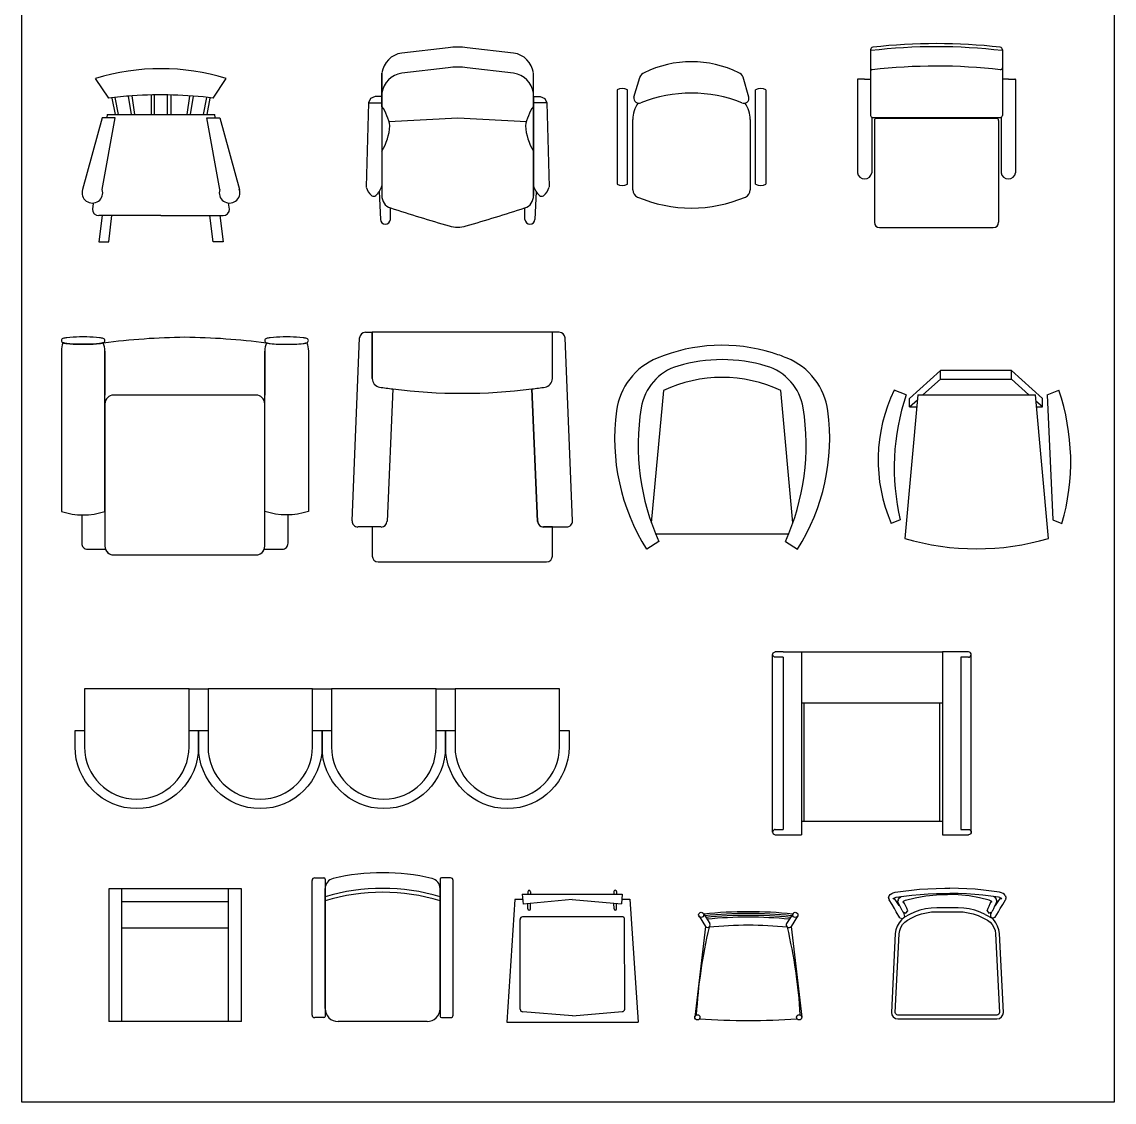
# Model space of a CAD drawing. Header units: millimetres. Extents: x -19825 to 39593, y -31971 to 32026.
# Drawn here: x 35412 to 39593, y 24156 to 28291 of the extents above; entities that cross this region are included whole.
import ezdxf

# ---------------------------------------------------------------- set-up
doc = ezdxf.new("R2010")
doc.units = ezdxf.units.MM
doc.layers.add('blocks', color=253, linetype='Continuous')
doc.styles.add('ATTR', font='romans.shx', dxfattribs={"width": 0.8, "height": 0.7})

# ---------------------------------------------------------------- blocks, each defined once
blk = doc.blocks.new('Chair 10')
at = {"linetype": 'Continuous', "lineweight": -2, "ltscale": 0.05}
for p, q in [((111221.9, 97649), (111221.4, 97645.9)), ((111221.4, 97645.9), (111221.4, 97615.9)), ((111223.4, 97651.7), (111221.9, 97649)), ((111225.6, 97654), (111223.4, 97651.7)), ((111228.4, 97655.4), (111225.6, 97654)), ((111231.4, 97655.9), (111228.4, 97655.4)), ((111231.4, 97655.9), (111912, 97655.9)), ((111234.5, 97655.4), (111231.4, 97655.9)), ((111237.3, 97654), (111234.5, 97655.4)), ((111239.5, 97651.7), (111237.3, 97654)), ((111241, 97649), (111239.5, 97651.7)), ((111241.4, 97645.9), (111241, 97649)), ((111241.4, 97645.9), (111241.4, 97615.9)), ((111901.4, 97645.9), (111901.9, 97649)), ((111901.4, 97615.9), (111901.4, 97645.9)), ((111901.9, 97649), (111903.4, 97651.7)), ((111903.4, 97651.7), (111905.6, 97654)), ((111905.6, 97654), (111908.4, 97655.4)), ((111908.4, 97655.4), (111911.4, 97655.9)), ((111911.4, 97655.9), (111914.5, 97655.4)), ((111914.5, 97655.4), (111917.3, 97654)), ((111917.3, 97654), (111919.5, 97651.7)), ((111919.5, 97651.7), (111921, 97649)), ((111921, 97649), (111921.4, 97645.9)), ((111921.4, 97615.9), (111921.4, 97645.9)), ((111221.4, 97615.9), (111221.4, 97545.9)), ((111901.4, 97615.9), (111241.4, 97615.9)), ((111921.4, 97615.9), (111921.4, 97005.9)), ((111921.4, 97545.9), (111221.4, 97545.9)), ((111272.3, 97005.9), (111272.3, 97545.9)), ((111725.4, 97005.9), (111725.4, 97545.9)), ((111725.4, 97535.9), (111272.3, 97535.9)), ((111921.4, 97005.9), (111221.4, 97005.9)), ((111221.4, 97005.9), (111221.4, 96935.9)), ((111272.3, 97015.9), (111725.4, 97015.9)), ((111921.4, 97005.9), (111911.4, 97005.9)), ((111921.4, 96935.9), (111921.4, 97005.9)), ((111221.4, 96935.9), (111221.4, 96905.9)), ((111241.4, 96935.9), (111241.4, 96905.9)), ((111901.4, 96935.9), (111241.4, 96935.9)), ((111901.4, 96905.9), (111901.4, 96935.9)), ((111921.4, 96905.9), (111921.4, 96935.9)), ((111221.9, 96902.8), (111221.4, 96905.9)), ((111223.4, 96900), (111221.9, 96902.8)), ((111225.6, 96897.8), (111223.4, 96900)), ((111228.4, 96896.4), (111225.6, 96897.8)), ((111231.4, 96895.9), (111228.4, 96896.4)), ((111234.5, 96896.4), (111231.4, 96895.9)), ((111231.4, 96895.9), (111261.4, 96895.9)), ((111237.3, 96897.8), (111234.5, 96896.4)), ((111239.5, 96900), (111237.3, 96897.8)), ((111241, 96902.8), (111239.5, 96900)), ((111241.4, 96905.9), (111241, 96902.8)), ((111261.4, 96895.9), (111912, 96895.9)), ((111901.4, 96905.9), (111901.9, 96902.8)), ((111901.9, 96902.8), (111903.4, 96900)), ((111903.4, 96900), (111905.6, 96897.8)), ((111905.6, 96897.8), (111908.4, 96896.4)), ((111908.4, 96896.4), (111911.4, 96895.9)), ((111911.4, 96895.9), (111914.5, 96896.4)), ((111914.5, 96896.4), (111917.3, 96897.8)), ((111917.3, 96897.8), (111919.5, 96900)), ((111919.5, 96900), (111921, 96902.8)), ((111921, 96902.8), (111921.4, 96905.9))]:
    blk.add_line(p, q, dxfattribs=at)
blk = doc.blocks.new('Chair 12')
for p, q in [((-220.1, 424), (-198.3, 499.8)), ((220.1, 424), (198.1, 500.5)), ((-285, 452), (-285, 92)), ((-245, 92), (-245, 452)), ((245, 92), (245, 452)), ((285, 452), (285, 92)), ((-225, 70), (-225, 339)), ((225, 339), (225, 70))]:
    blk.add_line(p, q)
for centre, radius, start, end in [((0, 149.9), 410.1, 63.8038, 116.1962), ((-170, 490), 30, 111.5785, 160.8295), ((170, 490), 30, 20.4363, 68.4215), ((-265, 417.4), 40, 60, 120), ((-200.3, 421.2), 20, 171.8917, 290.4355), ((0, -76.4), 516.4, 68.0161, 111.9839), ((200.3, 421.2), 20, 249.5645, 8.1083), ((265, 417.4), 40, 60, 120), ((-108, 336.4), 117, 146.0265, 178.7204), ((108, 336.4), 117, 1.2796, 33.9735), ((-265, 126.6), 40, 240, 300), ((265, 126.6), 40, 240, 300), ((-195, 70), 30, 180, 247.3801), ((0, 525.3), 525.3, 246.8472, 293.1528), ((195, 70), 30, 292.6199, 0)]:
    blk.add_arc(centre, radius, start, end)
blk = doc.blocks.new('Chair 14')
for p, q in [((107004.7, 95727.1), (107029.3, 95688.4)), ((107021.6, 95737.8), (107046.2, 95699.1)), ((107364.7, 95737.8), (107340.1, 95699.1)), ((107381.6, 95727.1), (107356.9, 95688.4)), ((107029.3, 95688.4), (106988.3, 95340.4)), ((107356.9, 95688.4), (107398, 95340.4))]:
    blk.add_line(p, q)
for centre in [(107013.1, 95732.5), (107373.1, 95732.5), (106998.3, 95340.4), (107388, 95340.4)]:
    blk.add_circle(centre, 10)
for centre, radius, start, end in [((107193.1, 94135.2), 1609.4, 83.9323, 96.0677), ((107193.1, 94135.2), 1602.4, 84.0567, 95.9433), ((107193.1, 94135.2), 1595.4, 84.1823, 95.8177), ((107193.1, 94135.2), 1588.4, 84.309, 95.691), ((109005.7, 95226.4), 2015.5, 166.838, 176.5002), ((107037.8, 95693.8), 10, 212.4782, 32.4782), ((107193.1, 94135.2), 1557.4, 84.4729, 95.5271), ((107348.5, 95693.8), 10, 147.5218, 327.5218), ((105380.6, 95226.4), 2015.5, 3.4998, 13.162), ((107193.1, 98056.9), 2728.9, 266.0737, 273.9263)]:
    blk.add_arc(centre, radius, start, end)
blk = doc.blocks.new('Chair 15')
for p, q in [((108242.2, 95766.8), (108192.2, 95841.8)), ((108642.2, 95766.8), (108692.2, 95841.8)), ((108254.7, 95766.8), (108267.2, 95704.3)), ((108279.7, 95704.3), (108266.6, 95768.5)), ((108329.7, 95704.3), (108318, 95774.3)), ((108342.2, 95704.3), (108332, 95775.2)), ((108404.7, 95778), (108404.7, 95704.3)), ((108417.2, 95704.3), (108417.2, 95778)), ((108467.2, 95704.3), (108467.2, 95778.1)), ((108479.7, 95778), (108479.7, 95704.3)), ((108542.2, 95704.3), (108552.2, 95774.6)), ((108554.7, 95704.3), (108566.3, 95774.4)), ((108604.7, 95704.3), (108617.2, 95769.1)), ((108629.7, 95766.8), (108617.2, 95704.3)), ((108236.3, 95704.3), (108234.4, 95692.3)), ((108236.4, 95704.3), (108648.1, 95704.3)), ((108649.9, 95692), (108648, 95704.2)), ((108217.2, 95691.8), (108142.2, 95416.8)), ((108267.2, 95691.8), (108217.2, 95691.8)), ((108217.2, 95416.8), (108267.2, 95691.8)), ((108617.2, 95691.8), (108667.2, 95691.8)), ((108667.2, 95416.8), (108617.2, 95691.8)), ((108667.2, 95691.8), (108742.2, 95416.8)), ((108183, 95363.1), (108179.7, 95341.8)), ((108704.7, 95341.8), (108701.1, 95364.6)), ((108217.2, 95316.8), (108204.7, 95216.8)), ((108442.2, 95316.8), (108204.7, 95316.8)), ((108242.2, 95216.8), (108254.7, 95316.8)), ((108442.2, 95316.8), (108679.7, 95316.8)), ((108642.2, 95216.8), (108629.7, 95316.8)), ((108667.2, 95316.8), (108679.7, 95216.8)), ((108204.7, 95216.8), (108242.2, 95216.8)), ((108679.7, 95216.8), (108642.2, 95216.8))]:
    blk.add_line(p, q)
for centre, radius, start, end in [((108442.2, 95027.2), 852.1, 72.9385, 107.0615), ((108442.2, 94173), 1606.2, 93.9221, 97.1527), ((108442.2, 94173), 1606.2, 82.8473, 93.9221), ((108179.7, 95404.3), 39.5, 161.5651, 18.435), ((108704.7, 95404.3), 39.5, 161.5651, 18.435), ((108204.7, 95341.8), 25, 180, 270), ((108679.7, 95341.8), 25, 270, 0)]:
    blk.add_arc(centre, radius, start, end)
at = {"style": 'ATTR', "width": 0.8, "flags": 9}
blk.add_attdef('ESTCODE', (108442.2, 95879.3), '', height=17.5, dxfattribs=at)
blk = doc.blocks.new('Chair 16')
for p, q in [((109541, 95959.6), (109363.8, 95938.8)), ((109791.9, 95938.8), (109614.7, 95959.6)), ((109541, 95882.8), (109363.8, 95862)), ((109791.9, 95862), (109614.7, 95882.8)), ((109287.9, 95734.9), (109287.9, 95862.8)), ((109287.9, 95862.8), (109287.9, 95862.8)), ((109287.9, 95862.8), (109287.9, 95393.6)), ((109867.8, 95734.9), (109867.8, 95862.8)), ((109867.8, 95862.8), (109867.8, 95862.8)), ((109867.8, 95393.6), (109867.8, 95862.8)), ((109287.9, 95734.9), (109287.9, 95823.5)), ((109867.8, 95734.9), (109867.8, 95823.5)), ((109236.4, 95748.4), (109227.7, 95426.4)), ((109244.1, 95765.7), (109236.4, 95748.4)), ((109236.5, 95748.4), (109287.9, 95748.4)), ((109261.7, 95772.8), (109244.1, 95765.7)), ((109287.9, 95772.8), (109261.7, 95772.8)), ((109287.9, 95772.8), (109287.9, 95393.6)), ((109867.8, 95772.8), (109867.8, 95393.6)), ((109867.8, 95772.8), (109894, 95772.8)), ((109919.2, 95748.4), (109867.8, 95748.4)), ((109894, 95772.8), (109911.6, 95765.7)), ((109911.6, 95765.7), (109919.3, 95748.4)), ((109919.3, 95748.4), (109928.1, 95426.4)), ((109314.9, 95677), (109577.9, 95691.3)), ((109577.9, 95691.3), (109840.8, 95677)), ((109287.9, 95563.6), (109287.9, 95393.6)), ((109287.9, 95563.6), (109287.9, 95393.6)), ((109867.8, 95563.6), (109867.8, 95393.6)), ((109867.8, 95563.6), (109867.8, 95393.6)), ((109277.4, 95408.8), (109282.2, 95302.5)), ((109878.3, 95408.8), (109873.5, 95302.5)), ((109320.2, 95302.5), (109320.2, 95346.4)), ((109835.5, 95302.5), (109835.5, 95346.4))]:
    blk.add_line(p, q)
for centre, radius, start, end in [((109579, 95676.1), 286, 90.2282, 97.6281), ((109576.7, 95676.1), 286, 82.3719, 89.7718), ((109375.2, 95851.5), 88, 97.4104, 172.5896), ((109780.5, 95851.5), 88, 7.4104, 82.5896), ((109579, 95599.3), 286, 90.2282, 97.6281), ((109576.7, 95599.3), 286, 82.3719, 89.7718), ((109375.2, 95774.7), 88, 97.4104, 172.5896), ((109780.5, 95774.7), 88, 7.4104, 82.5896), ((109137.2, 95629.4), 183.9, 9.6794, 34.9927), ((110018.5, 95629.4), 183.9, 145.0073, 170.3206), ((109102.7, 95675.5), 216.4, 328.8709, 355.9775), ((110053.1, 95675.5), 216.4, 184.0225, 211.1291), ((109283.9, 95439.9), 57.8, 193.519, 234.062), ((109212.7, 95452.8), 78.2, 311.0503, 343.9319), ((109943, 95452.8), 78.2, 196.0681, 228.9497), ((109871.9, 95439.9), 57.8, 305.938, 346.481), ((109256.6, 95402.4), 11.4, 234.062, 311.0503), ((109334.7, 95391), 46.9, 176.8164, 252.1256), ((109821, 95391), 46.9, 287.8744, 3.1836), ((109899.1, 95402.4), 11.4, 228.9497, 305.938), ((111986.7, 103614.3), 8687.2, 252.12561, 253.68082), ((107169, 103614.3), 8687.2, 286.31918, 287.87439), ((109301.2, 95303.4), 19, 182.5638, 357.4362), ((109854.5, 95303.4), 19, 182.5638, 357.4362), ((109580.1, 95394.7), 122.5, 253.6808, 268.9345), ((109575.6, 95394.7), 122.5, 271.0655, 286.3192)]:
    blk.add_arc(centre, radius, start, end)
blk = doc.blocks.new('Chair 17')
for p, q in [((111860.9, 95643.2, 1506.4), (111869.1, 95672.5, 1506.4)), ((111861.1, 95644.1, 1506.4), (111869.1, 95672.5, 1506.4)), ((111869.1, 95672.5, 1506.4), (112329.9, 95575, 1506.4)), ((111738.4, 95281.9, 1506.4), (111842.1, 95650.4, 1506.4)), ((111809.5, 95460.7, 1506.4), (111877.1, 95637, 1506.4)), ((111925.1, 95625.6, 1506.4), (111822.1, 95259.8, 1506.4)), ((111824.1, 95622.5, 1506.4), (111833.5, 95619.9, 1506.4)), ((111826.8, 95632.2, 1506.4), (111836.2, 95629.5, 1506.4)), ((111842.1, 95650.4, 1506.4), (111877.1, 95637, 1506.4)), ((111890.3, 95614.3, 1506.4), (111870.9, 95619.7, 1506.4)), ((112268, 95539.4, 1506.4), (111937.4, 95632.5, 1506.4)), ((111887.6, 95604.7, 1506.4), (111866.4, 95610.6, 1506.4)), ((112193.9, 95091.7, 1506.4), (112329.9, 95575, 1506.4)), ((112238.1, 95340, 1506.4), (112274.9, 95527.1, 1506.4)), ((111809.5, 95460.7, 1506.4), (111775.2, 95275.1, 1506.4)), ((112238.1, 95340, 1506.4), (112171.9, 95161.3, 1506.4)), ((111734.8, 95305.4, 1506.4), (111744.2, 95302.8, 1506.4)), ((111737.5, 95315, 1506.4), (111747, 95312.4, 1506.4)), ((111798.3, 95287.5, 1506.4), (111777.2, 95293.5, 1506.4)), ((111801, 95297.2, 1506.4), (111779.9, 95303.1, 1506.4)), ((111738.4, 95281.9, 1506.4), (111775.2, 95275.1, 1506.4)), ((111758.1, 95278.2, 1506.4), (111749.9, 95248.9, 1506.4)), ((111749.9, 95248.9, 1506.4), (112193.9, 95091.7, 1506.4)), ((112159.6, 95154.4, 1506.4), (111829, 95247.4, 1506.4))]:
    blk.add_line(p, q)
for centre, radius, start, end in [((111825.5, 95627.3, 1506.4), 5, 74.2776, 254.2776), ((111934.7, 95622.9, 1506.4), 10, 74.2776, 164.2776), ((111889, 95609.5, 1506.4), 5, 254.2776, 74.2776), ((112265.3, 95529.8, 1506.4), 10, 344.2776, 74.2776), ((111736.2, 95310.2, 1506.4), 5, 74.2776, 254.2776), ((111799.7, 95292.3, 1506.4), 5, 254.2776, 74.2776), ((111831.7, 95257.1, 1506.4), 10, 164.2776, 254.2776), ((112162.3, 95164, 1506.4), 10, 254.2776, 344.2776)]:
    blk.add_arc(centre, radius, start, end)
blk = doc.blocks.new('Chair 20')
for p, q in [((-260, 550), (-225, 550)), ((-220, 545), (-220, 20)), ((220, 545), (220, 20)), ((260, 550), (225, 550)), ((-270, 25), (-270, 540)), ((-220, 50), (-220, 508.8)), ((220, 50), (220, 508.8)), ((270, 25), (270, 540)), ((-225, 15), (-260, 15)), ((170, 0), (-170, 0)), ((225, 15), (260, 15))]:
    blk.add_line(p, q)
for centre, radius, start, end in [((-260, 540), 10, 90, 180), ((-225, 545), 5, 0, 90), ((-180, 508.8), 40, 103.059, 180), ((0, -245.6), 815.6, 76.5987, 103.4013), ((180, 508.8), 40, 0, 76.941), ((225, 545), 5, 90, 180), ((260, 540), 10, 0, 90), ((0, -254.4), 764.4, 73.2723, 106.7277), ((0, -255), 750, 72.943, 107.057), ((-170, 50), 50, 180, 270), ((170, 50), 50, 270, 0), ((-260, 25), 10, 180, 270), ((-225, 20), 5, 270, 0), ((225, 20), 5, 180, 270), ((260, 25), 10, 270, 0)]:
    blk.add_arc(centre, radius, start, end)
blk = doc.blocks.new('Chair 23')
for p, q in [((108137.1, 94044.9), (108137.1, 93794)), ((108642.1, 94044.9), (108642.1, 93794)), ((108087.1, 93930.9), (108087.1, 93574.7)), ((108114.6, 93932.9), (108089.1, 93932.9)), ((108114.6, 93932.9), (108137.1, 93932.9)), ((108664.6, 93932.9), (108642.1, 93932.9)), ((108664.6, 93932.9), (108690.1, 93932.9)), ((108692.1, 93930.9), (108692.1, 93574.7)), ((108142.1, 93786.6), (108142.1, 93574.7)), ((108145.1, 93786), (108634.1, 93786)), ((108160.1, 93783), (108619.1, 93783)), ((108637.1, 93786.6), (108637.1, 93574.7)), ((108152.1, 93775), (108152.1, 93384.7)), ((108627.1, 93775), (108627.1, 93384.7)), ((108172.1, 93364.7), (108607.1, 93364.7))]:
    blk.add_line(p, q)
for centre, radius, start, end in [((108147.1, 94044.9), 10, 96.6231, 180), ((108389.6, 91936.1), 2120.7, 83.201, 96.799), ((108389.6, 91934.5), 2134.3, 83.4447, 96.5553), ((108632.1, 94044.9), 10, 0, 83.3769), ((108145.9, 93977.6), 9.62, 203.9637, 251.1593), ((108389.6, 91848.9), 2133.8, 83.4033, 96.6423), ((108632.6, 93978), 9.62, 282.8715, 350.8894), ((108089.1, 93930.9), 2, 90, 180), ((108690.1, 93930.9), 2, 0, 90), ((108145.1, 93794), 8, 180, 270), ((108160.1, 93775), 8, 90, 180), ((108619.1, 93775), 8, 0, 90), ((108634.1, 93794), 8, 270, 0), ((108114.6, 93578.9), 27.8, 188.6228, 351.3772), ((108664.6, 93578.9), 27.8, 188.6228, 351.3772), ((108172.1, 93384.7), 20, 180, 270), ((108607.1, 93384.7), 20, 270, 0)]:
    blk.add_arc(centre, radius, start, end)
blk = doc.blocks.new('Chair 25')
for p, q in [((110464.2, 94071.6), (110417.7, 94101)), ((110948.9, 94071.6), (110995.4, 94101)), ((110452, 94043.3), (110961.1, 94043.3)), ((110435.5, 93999.5), (110481.6, 93493.3)), ((110931.6, 93493.3), (110977.6, 93999.5))]:
    blk.add_line(p, q)
for centre, radius, start, end in [((111089.4, 93676.8), 794.5, 147.7328, 187.6186), ((111289.8, 93701.9), 904.6, 155.8782, 189.0101), ((110123.3, 93701.9), 904.6, 350.9899, 24.1218), ((110323.7, 93676.8), 794.5, 352.3814, 32.2672), ((110554.7, 93605.3), 255, 187.6186, 247.6454), ((110858.4, 93605.3), 255, 292.3546, 352.3814), ((110593.9, 93591.6), 200, 189.0101, 253.6026), ((110819.2, 93591.6), 200, 286.3974, 350.9899), ((110706.6, 93974.5), 531.2, 244.9424, 295.0576), ((110706.6, 93974.5), 654.2, 247.6454, 252.8939), ((110706.6, 93974.5), 654.2, 252.8939, 292.3546), ((110706.6, 93974.5), 599.2, 253.6026, 286.3974)]:
    blk.add_arc(centre, radius, start, end)
blk = doc.blocks.new('Chair 26')
at = {"linetype": 'Continuous', "lineweight": -2, "ltscale": 0.05}
for p, q in [((107131, 93066), (107163.1, 93067.3)), ((107163.1, 93067.3), (107195.4, 93067.8)), ((107195.4, 93067.8), (107215.4, 93067.8)), ((107247.6, 93067.3), (107215.4, 93067.8)), ((107279.8, 93066), (107247.6, 93067.3)), ((106980.4, 93031.7), (106981.3, 93035.4)), ((106980.4, 93031.7), (106981.1, 93028.2)), ((106982, 93025.1), (106981.1, 93028.2)), ((106981.3, 93035.4), (106982.5, 93039.2)), ((106982, 93025.1), (106983.1, 93023.6)), ((106982.5, 93039.2), (106986.9, 93044.3)), ((106986.9, 93044.3), (106992.3, 93047.9)), ((106992.3, 93047.9), (106998.4, 93050.5)), ((106997.5, 93026.7), (106999.9, 93029.3)), ((106998.4, 93050.5), (107005.4, 93052.6)), ((106999.9, 93029.3), (107001.7, 93030.5)), ((107001.7, 93030.5), (107005.2, 93032)), ((107011, 93016.9), (107001.9, 93030.5)), ((107005.2, 93032), (107009.7, 93033.4)), ((107005.4, 93052.6), (107036.5, 93057)), ((107009.7, 93033.4), (107039.1, 93037.5)), ((107016.9, 93022.3), (107017.9, 93025.7)), ((107017.9, 93025.7), (107021.6, 93030.9)), ((107021.6, 93030.9), (107026.8, 93035.2)), ((107026.8, 93035.2), (107028.5, 93036)), ((107036.5, 93057), (107067.5, 93060.8)), ((107039.1, 93037.5), (107069.7, 93041.2)), ((107044.9, 93021.7), (107082.5, 93031.2)), ((107067.5, 93060.8), (107099.1, 93063.8)), ((107069.7, 93041.2), (107100.7, 93044.2)), ((107082.5, 93031.2), (107122.4, 93038.5)), ((107099.1, 93063.8), (107131, 93066)), ((107100.7, 93044.2), (107132.1, 93046.3)), ((107122.4, 93038.5), (107163.6, 93042.8)), ((107132.1, 93046.3), (107163.7, 93047.6)), ((107163.6, 93042.8), (107205.4, 93043.8)), ((107163.7, 93047.6), (107195.5, 93048.1)), ((107195.5, 93048.1), (107215.3, 93048.1)), ((107247.2, 93042.8), (107205.4, 93043.8)), ((107247.1, 93047.6), (107215.3, 93048.1)), ((107278.7, 93046.3), (107247.1, 93047.6)), ((107288.4, 93038.5), (107247.2, 93042.8)), ((107310.1, 93044.2), (107278.7, 93046.3)), ((107311.7, 93063.8), (107279.8, 93066)), ((107328.2, 93031.2), (107288.4, 93038.5)), ((107341.1, 93041.2), (107310.1, 93044.2)), ((107343.3, 93060.8), (107311.7, 93063.8)), ((107365.9, 93021.7), (107328.2, 93031.2)), ((107371.7, 93037.5), (107341.1, 93041.2)), ((107374.3, 93057), (107343.3, 93060.8)), ((107401.1, 93033.4), (107371.7, 93037.5)), ((107405.4, 93052.6), (107374.3, 93057)), ((107384, 93035.2), (107382.3, 93036)), ((107389.1, 93030.9), (107384, 93035.2)), ((107392.9, 93025.7), (107389.1, 93030.9)), ((107393.9, 93022.3), (107392.9, 93025.7)), ((107399.8, 93016.9), (107408.9, 93030.5)), ((107405.6, 93032), (107401.1, 93033.4)), ((107412.4, 93050.5), (107405.4, 93052.6)), ((107409.1, 93030.5), (107405.6, 93032)), ((107410.9, 93029.3), (107409.1, 93030.5)), ((107413.3, 93026.7), (107410.9, 93029.3)), ((107418.4, 93047.9), (107412.4, 93050.5)), ((107423.8, 93044.3), (107418.4, 93047.9)), ((107428.3, 93039.2), (107423.8, 93044.3)), ((107428.8, 93025.1), (107427.7, 93023.6)), ((107428.3, 93039.2), (107429.3, 93035.8)), ((107428.8, 93025.1), (107429.6, 93028.2)), ((107430.4, 93031.7), (107429.3, 93035.8)), ((107430.4, 93031.7), (107429.6, 93028.2)), ((106993.5, 93005.8), (106983.1, 93023.6)), ((107002.8, 92989.8), (106993.5, 93005.8)), ((107009.9, 92977.4), (107002.8, 92989.8)), ((107021.4, 93001.8), (107011, 93016.9)), ((107016.9, 93022.3), (107016, 93018.9)), ((107017.1, 93012.3), (107016, 93018.9)), ((107023.3, 93000.1), (107017.1, 93012.3)), ((107024.6, 92997.5), (107021.4, 93001.8)), ((107028, 92990.8), (107023.3, 93000.1)), ((107031.7, 92983), (107028, 92990.8)), ((107032.2, 92982.1), (107031.7, 92983)), ((107035.1, 93014.8), (107035.7, 93016.8)), ((107035.7, 93016.8), (107036.1, 93017.3)), ((107036.1, 93017.3), (107037.6, 93018.5)), ((107041.1, 93008.9), (107036.5, 93017.7)), ((107037.6, 93018.5), (107040.6, 93020)), ((107040.6, 93020), (107044.9, 93021.7)), ((107045.9, 92999.4), (107041.1, 93008.9)), ((107049.8, 92991.2), (107045.9, 92999.4)), ((107053.6, 92981.7), (107049.8, 92991.2)), ((107100.3, 92983.6), (107079.9, 92976.3)), ((107121.4, 92988.8), (107100.3, 92983.6)), ((107142.9, 92992), (107121.4, 92988.8)), ((107164.7, 92993), (107142.9, 92992)), ((107246.1, 92993), (107164.7, 92993)), ((107267.8, 92992), (107246.1, 92993)), ((107289.4, 92988.8), (107267.8, 92992)), ((107310.4, 92983.6), (107289.4, 92988.8)), ((107330.9, 92976.3), (107310.4, 92983.6)), ((107357.2, 92981.7), (107361, 92991.2)), ((107361, 92991.2), (107364.9, 92999.4)), ((107364.9, 92999.4), (107369.7, 93008.9)), ((107370.2, 93020), (107365.9, 93021.7)), ((107369.7, 93008.9), (107374.3, 93017.7)), ((107373.2, 93018.5), (107370.2, 93020)), ((107374.7, 93017.3), (107373.2, 93018.5)), ((107375.1, 93016.8), (107374.7, 93017.3)), ((107375.6, 93014.8), (107375.1, 93016.8)), ((107378.6, 92982.1), (107379.1, 92983)), ((107379.1, 92983), (107382.8, 92990.8)), ((107382.8, 92990.8), (107387.5, 93000.1)), ((107386.2, 92997.5), (107389.3, 93001.8)), ((107387.5, 93000.1), (107393.7, 93012.3)), ((107389.3, 93001.8), (107399.8, 93016.9)), ((107393.7, 93012.3), (107394.8, 93018.9)), ((107393.9, 93022.3), (107394.8, 93018.9)), ((107400.9, 92977.4), (107408, 92989.8)), ((107408, 92989.8), (107417.3, 93005.8)), ((107417.3, 93005.8), (107427.7, 93023.6)), ((107024, 92954.2), (107009.9, 92977.4)), ((107030, 92946.8), (107020.4, 92935.5)), ((107024, 92954.2), (107034.6, 92952)), ((107041.4, 92956.6), (107030, 92946.8)), ((107032.2, 92982.1), (107035, 92977.1)), ((107034.6, 92952), (107042.3, 92959.5)), ((107035, 92977.1), (107046.2, 92972)), ((107035.9, 92975.7), (107040.3, 92970)), ((107042.3, 92959.5), (107040.3, 92970)), ((107060.2, 92967.1), (107041.4, 92956.6)), ((107042.2, 92937.8), (107052.2, 92945.6)), ((107046.2, 92972), (107053.6, 92981.7)), ((107052.2, 92945.6), (107069.4, 92955.2)), ((107079.9, 92976.3), (107060.2, 92967.1)), ((107069.4, 92955.2), (107087.5, 92963.2)), ((107087.5, 92963.2), (107106.2, 92969.5)), ((107106.2, 92969.5), (107125.4, 92974.1)), ((107125.4, 92974.1), (107144.9, 92977.1)), ((107144.9, 92977.1), (107164.7, 92978.2)), ((107164.7, 92978.2), (107246.1, 92978.2)), ((107246.1, 92978.2), (107265.9, 92977.1)), ((107265.9, 92977.1), (107285.4, 92974.1)), ((107285.4, 92974.1), (107304.6, 92969.5)), ((107304.6, 92969.5), (107323.3, 92963.2)), ((107323.3, 92963.2), (107341.4, 92955.2)), ((107350.6, 92967.1), (107330.9, 92976.3)), ((107341.4, 92955.2), (107358.6, 92945.6)), ((107350.6, 92967.1), (107379.8, 92951.7)), ((107357.2, 92981.7), (107364.6, 92972)), ((107358.6, 92945.6), (107368.6, 92937.8)), ((107364.6, 92972), (107375.8, 92977.1)), ((107370.6, 92970.3), (107369.8, 92959.9)), ((107369.8, 92959.9), (107378.2, 92953.4)), ((107374.9, 92975.7), (107370.6, 92970.3)), ((107378.6, 92982.1), (107375.8, 92977.1)), ((107378.2, 92953.4), (107388.2, 92956.6)), ((107390.4, 92935.5), (107379.8, 92951.7)), ((107388.2, 92956.6), (107400.9, 92977.4)), ((107008.2, 92908.7), (107006.1, 92894.1)), ((107013, 92922.7), (107008.2, 92908.7)), ((107020.4, 92935.5), (107013, 92922.7)), ((107021, 92893.4), (107022.9, 92905.8)), ((107022.9, 92905.8), (107027.2, 92917.7)), ((107027.2, 92917.7), (107033.7, 92928.5)), ((107033.7, 92928.5), (107042.2, 92937.8)), ((107368.6, 92937.8), (107377.1, 92928.5)), ((107377.1, 92928.5), (107383.6, 92917.7)), ((107383.6, 92917.7), (107387.9, 92905.8)), ((107387.9, 92905.8), (107389.8, 92893.4)), ((107397.8, 92922.7), (107390.4, 92935.5)), ((107402.6, 92908.7), (107397.8, 92922.7)), ((107404.7, 92894.1), (107402.6, 92908.7)), ((107006.1, 92894.1), (106991.2, 92592.4)), ((107006.1, 92592.4), (107021, 92893.4)), ((107389.8, 92893.4), (107404.7, 92592.4)), ((107419.6, 92592.4), (107404.7, 92894.1)), ((106991.2, 92592.4), (106993.1, 92583)), ((106993.1, 92583), (106998.5, 92575)), ((106998.5, 92575), (107006.5, 92569.7)), ((107006.9, 92588.7), (107006.1, 92592.4)), ((107006.5, 92569.7), (107016.1, 92567.8)), ((107009, 92585.5), (107006.9, 92588.7)), ((107012.3, 92583.3), (107009, 92585.5)), ((107016.1, 92582.6), (107012.3, 92583.3)), ((107394.7, 92582.6), (107016.1, 92582.6)), ((107016.1, 92567.8), (107394.7, 92567.8)), ((107398.5, 92583.3), (107394.7, 92582.6)), ((107394.7, 92567.8), (107404.3, 92569.7)), ((107401.8, 92585.5), (107398.5, 92583.3)), ((107403.9, 92588.7), (107401.8, 92585.5)), ((107404.7, 92592.4), (107403.9, 92588.7)), ((107404.3, 92569.7), (107412.3, 92575)), ((107412.3, 92575), (107417.7, 92583)), ((107417.7, 92583), (107419.6, 92592.4))]:
    blk.add_line(p, q, dxfattribs=at)
blk = doc.blocks.new('*U351')
at = {"linetype": 'Continuous', "lineweight": -2, "ltscale": 0.05}
for p, q in [((-508, 0), (-508, -508)), ((0, 0), (-508, 0)), ((-458, -508), (-458, 0)), ((-50, -508), (-50, 0)), ((0, -508), (0, 0)), ((-50, -50), (-458, -50)), ((-50, -150), (-458, -150)), ((0, -508), (-508, -508))]:
    blk.add_line(p, q, dxfattribs=at)
blk = doc.blocks.new('Chair 29')
for p, q in [((109331.5, 93110.2), (109381.5, 92560.2)), ((109831.5, 92560.2), (109881.5, 93110.2)), ((109314.5, 93039.3), (109279.9, 93052.9)), ((109336.8, 92560.8), (109314.5, 93039.3)), ((109898.5, 93039.3), (109933, 93052.9)), ((109354, 92606.6), (109354, 92573.7)), ((109377.3, 92606.6), (109354, 92606.6)), ((109354, 92606.6), (109379.3, 92584.1)), ((109473.2, 92467.4), (109354, 92573.7)), ((109744.6, 92467.4), (109863.8, 92573.7)), ((109863.8, 92606.6), (109833, 92579.2)), ((109863.8, 92606.6), (109835.3, 92606.6)), ((109863.8, 92606.6), (109863.8, 92573.7)), ((109336.8, 92560.8), (109291.5, 92542.2)), ((109831.5, 92560.2), (109381.5, 92560.2)), ((109406.1, 92560.2), (109473.2, 92500.3)), ((109811.8, 92560.2), (109744.6, 92500.3)), ((109876.2, 92560.8), (109921.5, 92542.2)), ((109744.6, 92500.3), (109473.2, 92500.3)), ((109473.2, 92500.3), (109473.2, 92467.4)), ((109744.6, 92500.3), (109744.6, 92467.4)), ((109473.2, 92467.4), (109744.6, 92467.4))]:
    blk.add_line(p, q)
for centre, radius, start, end in [((109606.5, 92171.8), 977.8, 73.6662, 106.3338), ((110093.2, 92815.9), 847.1, 163.7522, 198.8467), ((109050, 92839), 871.8, 341.3876, 13.2818), ((109371.6, 92810.2), 611.7, 334.0221, 23.379)]:
    blk.add_arc(centre, radius, start, end)
blk = doc.blocks.new('Chair 5')
for p, q in [((-370.9, 878.9), (-344.9, 878.9)), ((370.9, 878.9), (344.9, 878.9)), ((-421.8, 156.7), (-393.2, 857.7)), ((421.8, 156.7), (393.2, 857.7)), ((-266.3, 661.9), (-288.3, 154.8)), ((-266.3, 661.9), (-288.3, 154.8)), ((266.3, 661.9), (288.3, 154.8)), ((288.3, 154.8), (266.3, 661.9)), ((-310.6, 133.5), (-399.6, 133.5)), ((-310.6, 133.5), (-344.9, 133.5)), ((-344.9, 133.5), (-344.9, 22.2)), ((310.6, 133.5), (399.6, 133.5)), ((344.9, 133.5), (310.6, 133.5)), ((344.9, 22.2), (344.9, 133.5)), ((-322.6, 0), (322.6, 0))]:
    blk.add_line(p, q)
for points in [[(316.5, 668.9, 0.371246), (344.9, 701.9), (344.9, 878.9), (-344.9, 878.9)], [(266.3, 661.9, 0.005936), (316.5, 668.9, 0.371246), (344.9, 701.9), (344.9, 878.9)], [(-344.9, 701.9, 0.371246), (-316.5, 668.9)], [(-344.9, 701.9, 0.371246), (-316.5, 668.9)], [(-316.5, 668.9, 0.005936), (-266.3, 661.9)], [(-266.3, 661.9, 0.062657), (266.3, 661.9)]]:
    blk.add_lwpolyline(points, format="xyb")
blk.add_lwpolyline([(-344.9, 701.9), (-344.9, 878.9)], close=True)
for centre, radius, start, end in [((-370.9, 856.6), 22.2, 90, 177.2974), ((370.9, 856.6), 22.2, 2.7026, 90), ((-399.6, 155.7), 22.3, 177.6612, 270), ((-310.6, 155.7), 22.3, 270, 357.5104), ((-310.6, 155.7), 22.3, 270, 357.5104), ((310.6, 155.7), 22.3, 182.4896, 270), ((310.6, 155.7), 22.2, 182.4896, 270), ((399.6, 155.7), 22.2, 270, 2.3388), ((-322.6, 22.2), 22.2, 180, 270), ((322.6, 22.2), 22.2, 270, 0)]:
    blk.add_arc(centre, radius, start, end)
blk = doc.blocks.new('Chair 4')
for p, q in [((-305.9, 166.9), (-305.9, 611.9)), ((305.9, 166.9), (305.9, 611.9)), ((-305.9, 578.5), (-305.9, 166.9)), ((305.9, 166.9), (305.9, 578.5))]:
    blk.add_line(p, q)
for points in [[(-312.1, 812.4, 0.313626), (-305.9, 820.5, 0.313626), (-312.1, 828.6, 0.039758), (-326.4, 831.6, 0.021994), (-375.8, 834.4), (-402.9, 834.4, 0.021994), (-452.4, 831.6, 0.039758), (-466.7, 828.6, 0.313626), (-472.8, 820.5, 0.313626), (-466.7, 812.4)], [(-402.9, 806.6, -0.021994), (-452.4, 809.3, -0.039758), (-466.7, 812.4, 0), (-466.7, 812.4, 0.076894), (-472.8, 780.3), (-472.8, 166.9, 0.164622), (-305.9, 166.9)], [(-466.2, 812.2, 0.038382), (-452.4, 809.3)], [(-452.4, 809.3, 0.021994), (-402.9, 806.6)], [(-375.8, 806.6), (-402.9, 806.6), (-375.8, 806.6, 0.021994), (-326.4, 809.3)], [(-305.9, 780.3), (-305.9, 611.9), (-305.9, 780.3, 0.076894), (-312.1, 812.4, -0.039758), (-326.4, 809.3, -0.021994), (-375.8, 806.6)], [(-326.4, 809.3, 0.038382), (-312.6, 812.2, 0.014196), (-312.1, 812.4, -0.029274), (0, 834.4, -0.029274), (312.1, 812.4, 0.014196), (312.6, 812.2, 0.038382), (326.4, 809.3, 0.021994), (375.8, 806.6)], [(-305.9, 780.3, 0.076894), (-312.1, 812.4)], [(466.7, 828.6, 0.039758), (452.4, 831.6, 0.021994), (402.9, 834.4), (375.8, 834.4, 0.021994), (326.4, 831.6, 0.039758), (312.1, 828.6, 0.313626), (305.9, 820.5, 0.313626), (312.1, 812.4)], [(312.1, 812.4, 0.076894), (305.9, 780.3), (305.9, 611.9)], [(312.1, 812.4, 0.076894), (305.9, 780.3)], [(326.4, 809.3, 0.028006), (389.4, 806.6, 0.028006), (452.4, 809.3, 0.038382), (466.2, 812.2, 0.014195), (466.7, 812.4, -0.076894), (472.8, 780.3), (472.8, 166.9, -0.164622), (305.9, 166.9)], [(312.1, 812.4, 0.039758), (326.4, 809.3)], [(402.9, 806.6, 0.021994), (452.4, 809.3)], [(452.4, 809.3, 0.039758), (466.7, 812.4, 0.313626), (472.8, 820.5, 0.313626), (466.7, 828.6)], [(-272.6, 611.9, 0.414214), (-305.9, 578.5), (-305.9, 33.4, 0.414214), (-272.6, 0), (272.6, 0)], [(-272.6, 611.9, 0.414214), (-305.9, 578.5)], [(305.9, 578.5, 0.414214), (272.6, 611.9), (-272.6, 611.9, 0.414214), (-305.9, 578.5), (-305.9, 611.9)], [(-304, 22.2, 0.317837), (-272.6, 0), (272.6, 0, 0.414214), (305.9, 33.4), (305.9, 578.5, 0.414214), (272.6, 611.9)], [(305.9, 578.5, 0.414214), (272.6, 611.9)], [(-394.9, 153.2), (-394.9, 44.5, 0.414214), (-372.7, 22.2), (-304, 22.2)], [(272.6, 0, 0.317837), (304, 22.2), (372.7, 22.2, 0.414214), (394.9, 44.5), (394.9, 153.2)]]:
    blk.add_lwpolyline(points, format="xyb")
blk.add_lwpolyline([(375.8, 806.6), (375.8, 806.6)], close=True)
blk.add_lwpolyline([(305.9, 578.5), (305.9, 611.9), (305.9, 780.3)])
blk = doc.blocks.new('Chair 1')
for p, q in [((-1418.2, 0), (-1345.5, 0)), ((-945.5, 0), (-872.7, 0)), ((-472.7, 0), (-400, 0))]:
    blk.add_line(p, q)
for points in [[(-1418.2, -159), (-1418.2, 0), (-1818.2, 0), (-1818.2, -159)], [(-945.5, -159), (-945.5, 0), (-1345.5, 0), (-1345.5, -159)], [(-472.7, -159), (-472.7, 0), (-872.7, 0), (-872.7, -159)], [(0, -159), (0, 0), (-400, 0), (-400, -159)]]:
    blk.add_lwpolyline(points)
for points in [[(-1381.8, -221.8, -1), (-1854.5, -221.8), (-1854.5, -159), (-1818.2, -159), (-1818.2, -221.8, 1), (-1418.2, -221.8), (-1418.2, -159), (-1381.8, -159)], [(-909.1, -221.8, -1), (-1381.8, -221.8), (-1381.8, -159), (-1345.5, -159), (-1345.5, -221.8, 1), (-945.5, -221.8), (-945.5, -159), (-909.1, -159)], [(-436.4, -221.8, -1), (-909.1, -221.8), (-909.1, -159), (-872.7, -159), (-872.7, -221.8, 1), (-472.7, -221.8), (-472.7, -159), (-436.4, -159)], [(36.4, -221.8, -1), (-436.4, -221.8), (-436.4, -159), (-400, -159), (-400, -221.8, 1), (0, -221.8), (0, -159), (36.4, -159)]]:
    blk.add_lwpolyline(points, format="xyb", close=True)

msp = doc.modelspace()

# ---------------------------------------------------------------- linework, layer by layer
msp.add_lwpolyline([(35412.3, 32025.6), (39593.2, 32025.6), (39593.2, 24155.6), (35412.3, 24155.6)], close=True)

# ---------------------------------------------------------------- block references
for name, p in [('Chair 16', (-72497.4, -67767.4, 406.5)), ('Chair 23', (-69476.4, -65860.9, 406.5)), ('Chair 12', (37975.4, 27578.4, 406.5)), ('Chair 15', (-72497.4, -67767.4, 406.5)), ('Chair 5', (37098.3, 26223.9)), ('Chair 4', (36036.3, 26250.4)), ('Chair 1', (37470.4, 25737.5)), ('Chair 20', (36793.2, 24464.1)), ('Chair 26', (-68250.5, -68093.4, 406.5)), ('Chair 14', (-69000.4, -70859.9, 406.5))]:
    msp.add_blockref(name, p)
for name, p, rotation in [('Chair 25', (148799.3, 120373.3, 813.1), 180), ('Chair 29', (148673.1, 119423.6, 406.5), 180), ('Chair 10', (135941.8, -86042.2, 406.5), 90), ('Chair 17', (-84839.8, 106432.8, 406.5), 285.843082117687)]:
    msp.add_blockref(name, p, dxfattribs=dict(rotation=rotation))
at = {"layer": 'blocks'}
msp.add_blockref('*U351', (36253.2, 24972.1), dxfattribs=at)

doc.saveas('drawing.dxf')
